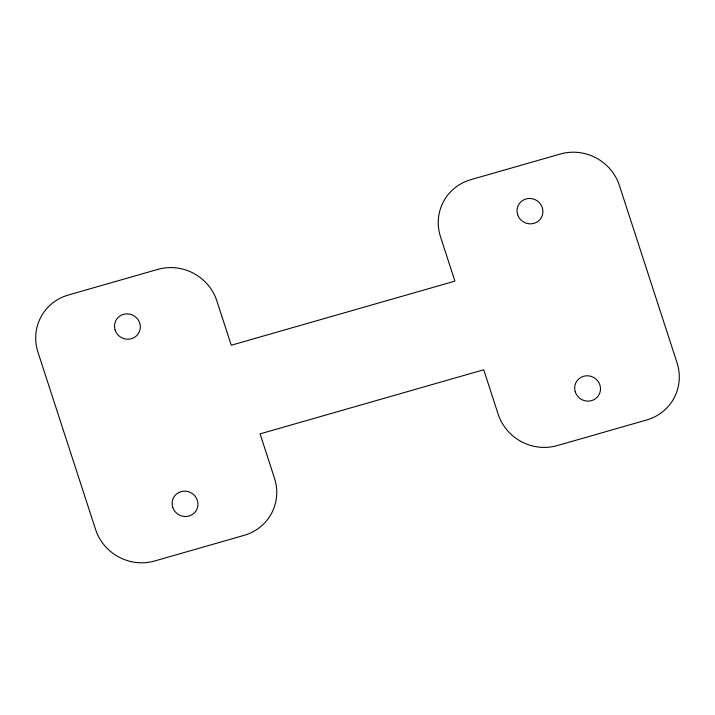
<?xml version="1.0" encoding="UTF-8"?>
<svg xmlns="http://www.w3.org/2000/svg" width="715" height="715" viewBox="0 0 715 715"><rect width="100%" height="100%" fill="white"/><g stroke="black" fill="none" stroke-linecap="round" stroke-linejoin="round"><path stroke-width="1.07" d="M157.738 269.403L68.274 295.045A47.378 45.742 29.3 0 0 37.958 352.191L95.578 529.475A47.378 45.742 29.3 0 0 154.708 560.98L244.164 535.338A47.378 45.742 29.3 0 0 274.489 478.192L260.081 433.871L483.724 369.771L498.132 414.092A47.378 45.742 29.3 0 0 557.262 445.597L646.726 419.955A47.378 45.742 29.3 0 0 677.042 362.809L619.422 185.525A47.378 45.742 29.3 0 0 560.292 154.02L470.836 179.662A47.378 45.742 29.3 0 0 440.512 236.808L454.919 281.129L231.276 345.229L216.868 300.908A47.378 45.742 29.3 0 0 157.738 269.403M115.115 330.071A13.031 12.575 29.3 0 0 136.994 335.344A13.031 12.575 29.3 0 0 130.13 314.234A13.031 12.575 29.3 0 0 115.115 330.071M172.735 507.364A13.031 12.575 29.3 0 0 194.614 512.628A13.031 12.575 29.3 0 0 187.75 491.518A13.031 12.575 29.3 0 0 172.735 507.364M575.289 391.981A13.031 12.575 29.3 0 0 597.168 397.245A13.031 12.575 29.3 0 0 590.304 376.135A13.031 12.575 29.3 0 0 575.289 391.981M517.669 214.688A13.031 12.575 29.3 0 0 539.548 219.961A13.031 12.575 29.3 0 0 532.693 198.841A13.031 12.575 29.3 0 0 517.669 214.688"/></g></svg>
